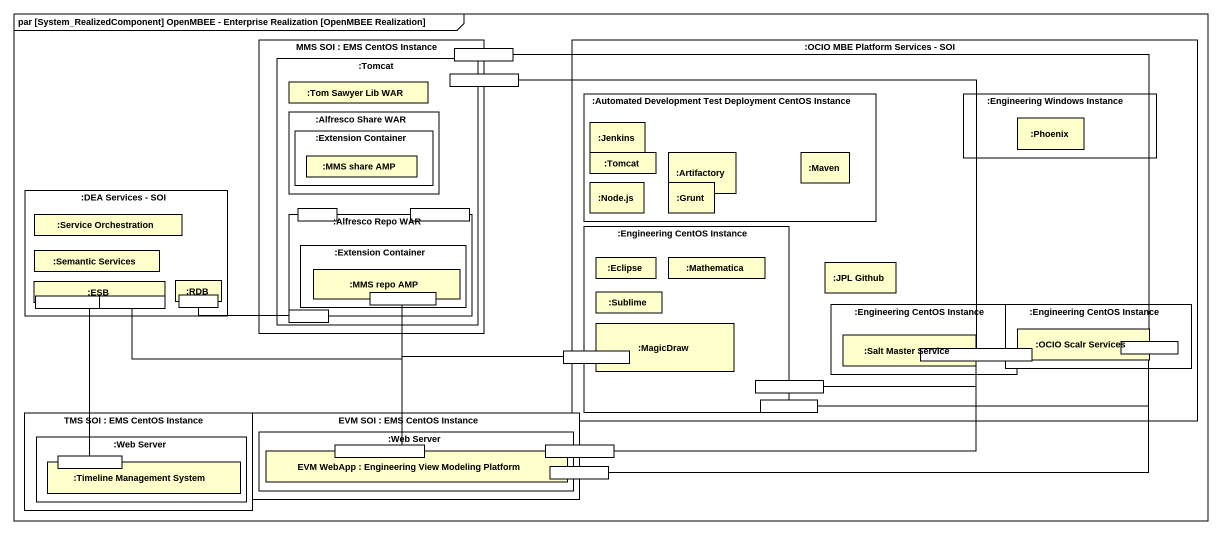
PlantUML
@startuml
mainframe par [System_RealizedComponent] OpenMBEE - Enterprise Realization [OpenMBEE Realization]
rectangle "MMS SOI : EMS CentOS Instance" as MMS_SOI {
  rectangle ":Tomcat" as Tomcat {
    rectangle ":Tom Sawyer Lib WAR" as Tom_Sawyer_Lib_WAR
    rectangle ":Alfresco Share WAR" as Alfresco_Share_WAR {
      rectangle ":Extension Container" as Extension_Container {
        rectangle ":MMS share AMP" as MMS_share_AMP
      }
    }
    rectangle ":Alfresco Repo WAR" as Alfresco_Repo_WAR {
      port " " as port3
      port " " as port4
      rectangle ":Extension Container" as Extension_Container_2 {
        rectangle ":MMS repo AMP" as MMS_repo_AMP {
          port " " as port8
        }
      }
      port " " as port9
    }
  }
  port " " as port1
  port " " as port2
}
rectangle ":OCIO MBE Platform Services - SOI" as OCIO_MBE_Platform_Services {
  rectangle ":Automated Development Test Deployment CentOS Instance" as Automated_Development_Test {
    rectangle ":Jenkins" as Jenkins
    rectangle ":Tomcat" as Tomcat_2
    rectangle ":Artifactory" as Artifactory
    rectangle ":Maven" as Maven
    rectangle ":Node.js" as Node_js
    rectangle ":Grunt" as Grunt
  }
  rectangle ":Engineering Windows Instance" as Engineering_Windows_Instance {
    rectangle ":Phoenix" as Phoenix
  }
  rectangle ":Engineering CentOS Instance" as Engineering_CentOS_Instance {
    rectangle ":Eclipse" as Eclipse
    rectangle ":Mathematica" as Mathematica
    rectangle ":Sublime" as Sublime
    rectangle ":MagicDraw" as MagicDraw {
      port " " as port11
    }
    port " " as port12
    port " " as port14
  }
  rectangle ":JPL Github" as JPL_Github
  rectangle ":Engineering CentOS Instance" as Engineering_CentOS_Instance_2 {
    rectangle ":Salt Master Service" as Salt_Master_Service {
      port " " as port13
    }
  }
  rectangle ":Engineering CentOS Instance" as Engineering_CentOS_Instance_3 {
    rectangle ":OCIO Scalr Services" as OCIO_Scalr_Services {
      port " " as port10
    }
  }
}
rectangle ":DEA Services - SOI" as DEA_Services_SOI {
  rectangle ":Service Orchestration" as Service_Orchestration
  rectangle ":Semantic Services" as Semantic_Services
  rectangle ":ESB" as ESB {
    port " " as port5
    port " " as port6
  }
  rectangle ":RDB" as RDB {
    port " " as port7
  }
}
rectangle "TMS SOI : EMS CentOS Instance" as TMS_SOI {
  rectangle ":Web Server" as Web_Server {
    rectangle ":Timeline Management System" as Timeline_Management_System {
      port " " as port15
    }
  }
}
rectangle "EVM SOI : EMS CentOS Instance" as EVM_SOI {
  rectangle ":Web Server" as Web_Server_2 {
    rectangle "EVM WebApp : Engineering View Modeling Platform" as EVM_WebApp {
      port " " as port16
    }
  }
  port " " as port17
  port " " as port18
}
port1 -right- port13
port2 -right- port10
port5 -- port15
port6 -right- port8
port9 -left- port7
port11 -left- port8
port12 -right- port13
port14 -right- port10
port16 -up- port8
port17 -right- port13
port18 -right- port10
@enduml
